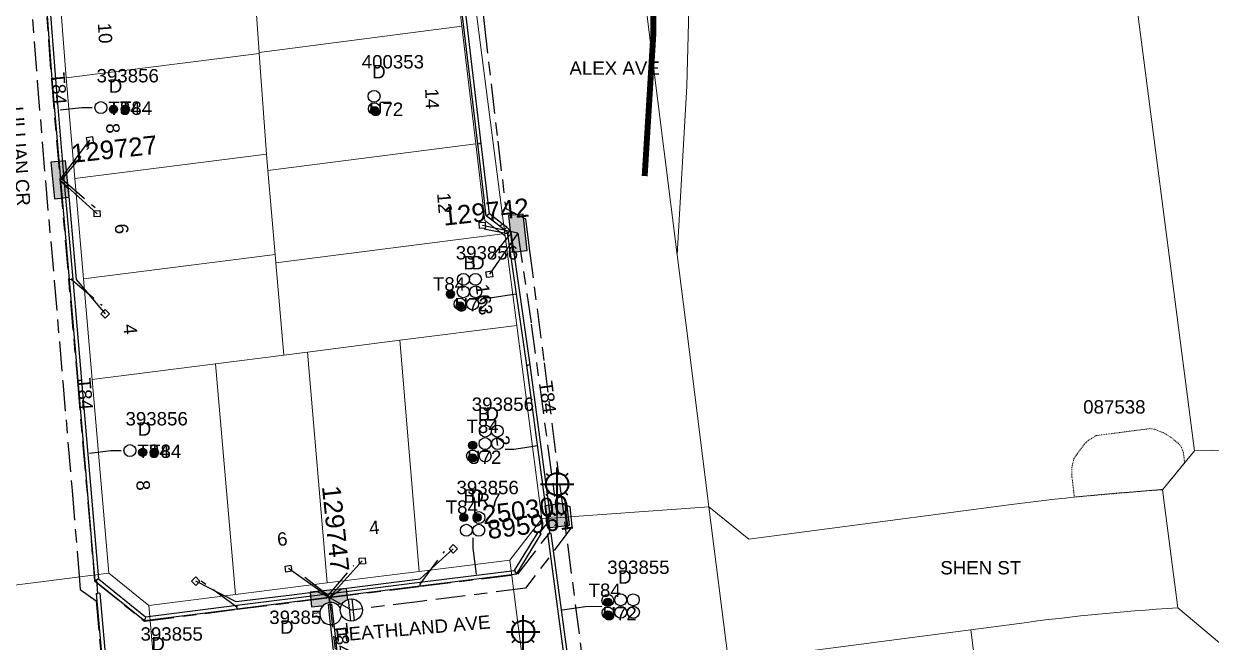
# Model space of a CAD drawing. Header units: metres. Extents: x 301589 to 305563, y 6268713 to 6270518.
# Drawn here: x 304135 to 304294.9, y 6269248.5 to 6269331.7 of the extents above; entities that cross this region are included whole.
import ezdxf
from ezdxf.enums import TextEntityAlignment as Align

# ---------------------------------------------------------------- set-up
doc = ezdxf.new("R2010")
doc.units = ezdxf.units.M
for name, pattern in [('Cable Exist UG', [8.2, 4, -1.2, 1.8, -1.2]), ('HIDDEN', [0.375, 0.25, -0.125]), ('HIDDEN2', [0.1875, 0.125, -0.0625])]:
    doc.linetypes.add(name, pattern=pattern)
doc.layers.get('0').update_dxf_attribs({"color": 6})
for name, color, linetype in [('_User Miscellaneous12', 7, 'Continuous'), ('Duct_SP_EXT', 7, 'Continuous'), ('Equip_LV_EXT', 7, 'Continuous'), ('Equip_SP_SL_EXT', 7, 'Continuous'), ('Mains_HV_EXT', 1, 'Continuous'), ('Mains_LV_EXT', 5, 'Continuous'), ('Mains_LV_SL_EXT', 4, 'Continuous'), ('Services_SP_EXT', 7, 'Continuous'), ('SupportsUG_SP_LV_EXT', 7, 'Continuous'), ('SupportsUG_SP_LV_SL_EXT', 7, 'Continuous'), ('Trench_SP_EXT', 7, 'Continuous')]:
    doc.layers.add(name, color=color, linetype=linetype)
for name, color, linetype, lineweight in [('Cadastre Land Parcels_SP_EXT', 7, 'Continuous', 5), ('Cadastre Other Property_SP_EXT', 9, 'HIDDEN', 5), ('Cadastre Roads_SP_EXT', 9, 'Continuous', 5)]:
    doc.layers.add(name, color=color, linetype=linetype, lineweight=lineweight)
doc.styles.add('COLUMN_LABEL', font='arial.ttf')
doc.styles.add('iecARIAL', font='arial.ttf', dxfattribs={"height": 2})
doc.styles.add('POLE_LABEL', font='arial.ttf')
doc.styles.get("Standard").update_dxf_attribs({"font": 'arial.ttf'})

# ---------------------------------------------------------------- blocks, each defined once
blk = doc.blocks.new('COLUMN_EXT')
blk.add_hatch(color=256).paths.add_polyline_path([(-1.49, 1.48), (-1.49, -1.49), (1.48, -1.49), (1.48, 1.48)])
blk.add_lwpolyline([(-1.49, -1.49), (1.48, -1.49), (1.48, 1.48), (-1.49, 1.48)], close=True)
for tag, height, style, flags, p in [('ASSET_NUM', 2.5, 'COLUMN_LABEL', 8, (2, 2)), ('STRUCTURE_PLANT_NUMBER', 0.2, 'POLE_LABEL', 9, (1.81, 0.03)), ('STREET_CODE', 0.2, 'COLUMN_LABEL', 9, (1.81, -0.2))]:
    blk.add_attdef(tag, text='', height=height, dxfattribs=dict(style=style, flags=flags)).set_placement(p, align=Align.MIDDLE_LEFT)
at = {"flags": 9}
for tag, p in [('COLUMN_TYPE', (1.81, -0.4)), ('OWNED_BY', (1.81, -0.6)), ('STATE', (1.81, -0.8)), ('USAGE', (1.81, -1)), ('STREETNAME', (1.81, -1.6)), ('LEGEND', (1.81, -1.2)), ('LOCATION', (1.81, -1.4)), ('SUBURB', (1.81, -1.8)), ('NOTES', (1.81, -2))]:
    blk.add_attdef(tag, text='', height=0.2, dxfattribs=at).set_placement(p, align=Align.MIDDLE_LEFT)
at = {"flags": 1}
blk.add_attdef('Z', (1.81, -2.35), '', height=0.2, dxfattribs=at)
blk = doc.blocks.new('PILLAR_EXT')
blk.add_hatch(color=256).paths.add_polyline_path([(-2.475, 0.99), (-2.475, -0.99), (2.475, -0.99), (2.475, 0.99)])
blk.add_lwpolyline([(-2.475, -0.99), (2.475, -0.99), (2.475, 0.99), (-2.475, 0.99)], close=True)
at = {"style": 'iecARIAL', "flags": 8}
blk.add_attdef('ASSET_NUM', (1.5, 3.5), '', height=2.5, dxfattribs=at)
for tag, p, flags in [('OWNED_BY', (0, -0.2), 9), ('STATE', (0, -0.4), 9), ('SUPPORT_TYPE', (0, -0.6), 9), ('STREETNAME', (0, -1.8), 9), ('USAGE', (0, -0.8), 9), ('LEGEND', (0, -1), 9), ('LOCATION', (0, -1.2), 9), ('NOTES', (0, -1.4), 9), ('PARENT', (0, -1.6), 9), ('SUBURB', (0, -2), 1)]:
    blk.add_attdef(tag, p, '', height=0.2, dxfattribs=dict(flags=flags))
blk = doc.blocks.new('DUCT_EXT')
blk.add_circle((0, 0.8), 0.8)
at = {"flags": 1}
blk.add_attdef('Z', (0, 0), '', height=0.2, dxfattribs=at)
at = {"flags": 9}
for tag, p in [('DUCT_CODE', (0, 0)), ('XSECT_TYPE', (0, -0.2)), ('STATE', (0, -0.6)), ('FB_REFERENCE', (0, -0.4)), ('NOTES', (0, -0.8))]:
    blk.add_attdef(tag, text='', height=0.2, dxfattribs=at).set_placement(p, align=Align.MIDDLE_LEFT)
blk = doc.blocks.new('SL_LANTERN_EXT')
at = {"lineweight": 40}
for p, q in [((0, 1.97), (0, 6.47)), ((-1.46, 5.68), (-1.06, 5.28)), ((1.46, 5.68), (1.06, 5.28)), ((-2.25, 4.22), (2.25, 4.22)), ((-1.46, 2.76), (-1.06, 3.16)), ((0, 0), (0, 2.72)), ((1.46, 2.76), (1.06, 3.16))]:
    blk.add_line(p, q, dxfattribs=at)
blk.add_circle((0, 4.22), 1.5, dxfattribs=at)
at = {"style": 'iecARIAL', "flags": 8}
blk.add_attdef('ASSET_NUM', (1.5, 1.5), '', height=2.5, dxfattribs=at)
for tag, p, height, flags in [('OPERATING_VOLTAGE', (0.98, -1.65), 0.2, 9), ('CONSTRUCTED_VOLTAGE', (0.98, -0.65), 0.2, 9), ('CONTROL_TYPE', (0.98, -0.85), 0.2, 9), ('LANTERN_PURPOSE', (0.98, -1.05), 0.2, 9), ('LANTERN_TYPE', (0.98, -1.25), 0.2, 9), ('NO_PHASES', (0.98, -1.45), 0.2, 9), ('LNUMBER', (2.18, -3.25), 2.5, 8), ('ORIENTATION', (0.98, -1.85), 0.2, 9), ('OWNED_BY', (0.98, -2.05), 0.2, 9), ('STATE', (0.98, -2.25), 0.2, 9), ('USAGE', (0.98, -2.45), 0.2, 9), ('CEXIST', (0.98, -2.65), 0.2, 9), ('CNEW', (0.98, -2.85), 0.2, 9), ('CNUMBER', (0.98, -3.05), 0.2, 9), ('CREMOVE', (0.98, -3.25), 0.2, 9), ('CREPLACE', (0.98, -3.45), 0.2, 9), ('LKINGHEIGHT', (0.98, -3.65), 0.2, 9), ('LBRACKET', (0.98, -3.85), 0.2, 9), ('LBRACKETVOCAB', (0.98, -4.05), 0.2, 9), ('LCATEGORY', (0.98, -4.25), 0.2, 9), ('LCHARGE1', (0.98, -4.45), 0.2, 9), ('LCHARGE1PERCENT', (0.98, -4.65), 0.2, 9), ('LCHARGE2', (0.98, -4.85), 0.2, 9), ('LCHARGE2PERCENT', (0.98, -5.05), 0.2, 9), ('LCHARGE3', (0.98, -5.25), 0.2, 9), ('LCHARGE3PERCENT', (0.98, -5.45), 0.2, 9), ('LEXIST', (0.98, -5.65), 0.2, 9), ('LLAMP', (0.98, -5.85), 0.2, 9), ('LLAMPVOCAB', (0.98, -6.05), 0.2, 9), ('LMAST', (0.98, -6.25), 0.2, 9), ('LMASTVOCAB', (0.98, -6.45), 0.2, 9), ('LNEW', (0.98, -6.65), 0.2, 9), ('LANTNUMBER', (0.98, -6.85), 0.2, 9), ('LOUTREACH', (0.98, -7.25), 0.2, 9), ('LOUTREACHVOCAB', (0.98, -7.45), 0.2, 9), ('LRATECODE', (0.98, -7.65), 0.2, 9), ('LREMOVE', (0.98, -7.85), 0.2, 9), ('LREPLACE', (0.98, -8.05), 0.2, 9), ('STREETNAME', (0.98, -9.25), 0.2, 9), ('SUBURB', (0.98, -9.45), 0.2, 1), ('LTYPE', (0.98, -8.25), 0.2, 9), ('LTYPEVOCAB', (0.98, -8.45), 0.2, 9), ('LEGEND', (0.98, -8.65), 0.2, 9), ('LOCATION', (0.98, -8.85), 0.2, 9), ('NOTES', (0.98, -9.05), 0.2, 9)]:
    blk.add_attdef(tag, p, '', height=height, dxfattribs=dict(flags=flags))
blk = doc.blocks.new('CCP_EXT')
at = {"flags": 9}
for tag, p in [('LIFE_SUPPORT', (0, -1.6)), ('STATE', (0, -1.8)), ('NOTES', (0, -2))]:
    blk.add_attdef(tag, text='', height=0.2, dxfattribs=at).set_placement(p, align=Align.MIDDLE_LEFT)
blk.add_wipeout([(0, 0.57), (0.57, 0), (0, -0.57), (-0.57, 0)])
blk.add_lwpolyline([(-0.57, 0), (0, 0.57), (0.57, 0), (0, -0.57), (-0.57, 0)])
at = {"flags": 1}
blk.add_attdef('Z', (0, 0), '', height=0.2, dxfattribs=at)
at = {"flags": 9}
for tag, p in [('CCP_TYPE', (0, 0)), ('CONSTRUCTED_VOLTAGE', (0, -0.2)), ('OPERATING_VOLTAGE', (0, -0.6)), ('ORIENTATION', (0, -0.8)), ('OWNED_BY', (0, -1)), ('NO_PHASES', (0, -0.4)), ('USAGE', (0, -1.2)), ('LEGEND', (0, -1.4))]:
    blk.add_attdef(tag, text='', height=0.2, dxfattribs=at).set_placement(p, align=Align.MIDDLE_LEFT)
blk = doc.blocks.new('LV_UG_LINKS_OPEN_EXT')
for p, q in [((-0.25, 1.47), (-0.25, 2.22)), ((0.25, 1.47), (0.25, 2.22)), ((-0.25, -1.47), (-0.25, -2.22)), ((0.25, -1.47), (0.25, -2.22))]:
    blk.add_line(p, q)
at = {"flags": 9}
for tag, p in [('ACTUAL_STATUS', (0, 0)), ('CONSTRUCTED_VOLTAGE', (0, -0.2)), ('OPERATING_VOLTAGE', (0, -0.6)), ('ORIENTATION', (0, -0.8)), ('STATE', (0, -1)), ('SWITCH_TYPE', (0, -1.2)), ('NO_PHASES', (0, -0.4)), ('USAGE', (0, -1.4)), ('NOTES', (0, -1.6))]:
    blk.add_attdef(tag, text='', height=0.2, dxfattribs=at).set_placement(p, align=Align.MIDDLE_LEFT)
at = {"flags": 1}
blk.add_attdef('Z', (0, 0), '', height=0.2, dxfattribs=at)
blk.add_wipeout([(-0.25, 1.47), (-0.43, 1.43), (-0.61, 1.36), (-0.77, 1.28), (-0.93, 1.17), (-1.07, 1.05), (-1.19, 0.9), (-1.29, 0.75), (-1.38, 0.58), (-1.44, 0.4), (-1.48, 0.22), (-1.49, 0.03), (-1.49, -0.16), (-1.45, -0.34), (-1.4, -0.52), (-1.32, -0.69), (-1.23, -0.85), (-1.11, -1), (-0.98, -1.13), (-0.83, -1.24), (-0.66, -1.34), (-0.49, -1.41), (-0.31, -1.46), (-0.13, -1.49), (0.06, -1.49), (0.25, -1.47), (0.43, -1.43), (0.61, -1.36), (0.77, -1.28), (0.93, -1.17), (1.07, -1.05), (1.19, -0.9), (1.29, -0.75), (1.38, -0.58), (1.44, -0.4), (1.48, -0.22), (1.49, -0.03), (1.49, 0.16), (1.45, 0.34), (1.4, 0.52), (1.32, 0.69), (1.23, 0.85), (1.11, 1), (0.98, 1.13), (0.83, 1.24), (0.66, 1.34), (0.49, 1.41), (0.31, 1.46), (0.13, 1.49), (-0.06, 1.49)])
blk.add_lwpolyline([(0, -1.49, 1), (0, 1.49, 1)], format="xyb", close=True)
blk = doc.blocks.new('LV_UG_LINKS_CLOSED_EXT')
blk.add_wipeout([(-1.06, 1.06), (-1.18, 0.92), (-1.29, 0.76), (-1.37, 0.59), (-1.43, 0.42), (-1.48, 0.23), (-1.49, 0.05), (-1.49, -0.14), (-1.46, -0.33), (-1.41, -0.51), (-1.33, -0.68), (-1.24, -0.84), (-1.12, -0.99), (-0.99, -1.12), (-0.84, -1.24), (-0.68, -1.33), (-0.51, -1.41), (-0.33, -1.46), (-0.14, -1.49), (0.05, -1.49), (0.23, -1.48), (0.42, -1.43), (0.59, -1.37), (0.76, -1.29), (0.92, -1.18), (1.06, -1.06), (1.18, -0.92), (1.29, -0.76), (1.37, -0.59), (1.43, -0.42), (1.48, -0.23), (1.49, -0.05), (1.49, 0.14), (1.46, 0.33), (1.41, 0.51), (1.33, 0.68), (1.24, 0.84), (1.12, 0.99), (0.99, 1.12), (0.84, 1.24), (0.68, 1.33), (0.51, 1.41), (0.33, 1.46), (0.14, 1.49), (-0.05, 1.49), (-0.23, 1.48), (-0.42, 1.43), (-0.59, 1.37), (-0.76, 1.29), (-0.92, 1.18)])
for p, q in [((-0.25, -1.48), (-0.25, 1.48)), ((0.25, -1.48), (0.25, 1.48))]:
    blk.add_line(p, q)
blk.add_circle((0, 0), 1.5)
at = {"flags": 9}
for tag, p in [('ACTUAL_STATUS', (0, 0)), ('CONSTRUCTED_VOLTAGE', (0, -0.2)), ('OPERATING_VOLTAGE', (0, -0.6)), ('ORIENTATION', (0, -0.8)), ('STATE', (0, -1)), ('SWITCH_TYPE', (0, -1.2)), ('NO_PHASES', (0, -0.4)), ('USAGE', (0, -1.4)), ('NOTES', (0, -1.6))]:
    blk.add_attdef(tag, text='', height=0.2, dxfattribs=at).set_placement(p, align=Align.MIDDLE_LEFT)
at = {"flags": 1}
blk.add_attdef('Z', (0, 0), '', height=0.2, dxfattribs=at)
blk = doc.blocks.new('CABLE_LARGE_EXT')
h = blk.add_hatch(color=256)
edge = h.paths.add_edge_path()
edge.add_arc((0, 0.55), 0.55, 0, 360)
blk.add_circle((0, 0.55), 0.55)
at = {"flags": 1}
blk.add_attdef('Z', (0, 0), '', height=0.2, dxfattribs=at)
at = {"flags": 9}
for tag, p in [('COND_CODE', (0, 0)), ('STATE', (0, -0.4)), ('XSECT_SIZE', (0, -0.6)), ('FB_REFERENCE', (0, -0.2)), ('NOTES', (0, -0.8))]:
    blk.add_attdef(tag, text='', height=0.2, dxfattribs=at).set_placement(p, align=Align.MIDDLE_LEFT)

msp = doc.modelspace()

# ---------------------------------------------------------------- linework, layer by layer
at = {"layer": '_User Miscellaneous12'}
for p, q in [((304137.728, 6269337.712), (304138.75, 6269324.231)), ((304138.206, 6269337.749), (304139.228, 6269324.269)), ((304196.086, 6269315.554), (304193.785, 6269335.029)), ((304196.562, 6269315.61), (304194.262, 6269335.086)), ((304138.75, 6269324.231), (304138.989, 6269324.25)), ((304138.75, 6269324.231), (304139.878, 6269310.768)), ((304139.228, 6269324.269), (304138.989, 6269324.25)), ((304139.228, 6269324.269), (304140.356, 6269310.808)), ((304196.086, 6269315.554), (304196.324, 6269315.582)), ((304196.562, 6269315.61), (304196.324, 6269315.582)), ((304139.878, 6269310.767), (304140.117, 6269310.788)), ((304139.878, 6269310.768), (304140.117, 6269310.788)), ((304139.878, 6269310.767), (304141.087, 6269297.309)), ((304140.356, 6269310.81), (304140.117, 6269310.788)), ((304140.356, 6269310.808), (304140.117, 6269310.788)), ((304140.356, 6269310.81), (304141.566, 6269297.35)), ((304199.106, 6269304.422), (304199.252, 6269304.612)), ((304199.669, 6269303.983), (304199.106, 6269304.422)), ((304199.398, 6269304.802), (304199.252, 6269304.612)), ((304199.99, 6269304.341), (304199.398, 6269304.802)), ((304199.669, 6269303.983), (304199.829, 6269304.162)), ((304200.129, 6269303.51), (304199.669, 6269303.983)), ((304199.99, 6269304.341), (304199.829, 6269304.162)), ((304200.473, 6269303.844), (304199.99, 6269304.341)), ((304200.473, 6269303.844), (304200.301, 6269303.677)), ((304200.538, 6269303.711), (304200.301, 6269303.677)), ((304200.538, 6269303.711), (304203.124, 6269285.804)), ((304200.063, 6269303.643), (304200.301, 6269303.677)), ((304200.063, 6269303.643), (304202.649, 6269285.736)), ((304200.129, 6269303.51), (304200.301, 6269303.677)), ((304141.087, 6269297.309), (304141.326, 6269297.33)), ((304141.087, 6269297.309), (304142.229, 6269283.67)), ((304141.566, 6269297.35), (304141.326, 6269297.33)), ((304141.566, 6269297.35), (304142.708, 6269283.71)), ((304202.649, 6269285.736), (304202.886, 6269285.77)), ((304202.649, 6269285.738), (304202.886, 6269285.77)), ((304202.649, 6269285.738), (304205.386, 6269265.29)), ((304203.124, 6269285.804), (304202.886, 6269285.77)), ((304203.124, 6269285.802), (304202.886, 6269285.77)), ((304203.124, 6269285.802), (304205.862, 6269265.353)), ((304142.229, 6269283.67), (304142.469, 6269283.69)), ((304142.229, 6269283.67), (304142.469, 6269283.69)), ((304142.229, 6269283.67), (304142.229, 6269283.67)), ((304142.229, 6269283.67), (304144.546, 6269256.743)), ((304142.708, 6269283.71), (304142.469, 6269283.69)), ((304142.708, 6269283.71), (304142.469, 6269283.69)), ((304142.708, 6269283.71), (304142.708, 6269283.71)), ((304142.708, 6269283.71), (304145.007, 6269256.988)), ((304205.386, 6269265.29), (304205.624, 6269265.322)), ((304205.862, 6269265.353), (304205.624, 6269265.322)), ((304201.055, 6269258.101), (304204.236, 6269263.289)), ((304201.343, 6269257.653), (304204.646, 6269263.038)), ((304204.236, 6269263.289), (304204.441, 6269263.164)), ((304204.646, 6269263.038), (304204.441, 6269263.164)), ((304205.527, 6269263.05), (304205.765, 6269263.082)), ((304208.36, 6269241.79), (304205.527, 6269263.05)), ((304206.002, 6269263.113), (304205.765, 6269263.082)), ((304208.836, 6269241.853), (304206.002, 6269263.113)), ((304188.29, 6269256.53), (304201.055, 6269258.101)), ((304188.349, 6269256.053), (304201.343, 6269257.653)), ((304201.055, 6269258.101), (304201.199, 6269257.877)), ((304201.343, 6269257.653), (304201.199, 6269257.877)), ((304144.546, 6269256.743), (304144.777, 6269256.865)), ((304144.546, 6269256.743), (304151.226, 6269251.364)), ((304145.007, 6269256.988), (304144.777, 6269256.865)), ((304145.007, 6269256.988), (304151.368, 6269251.866)), ((304188.29, 6269256.53), (304188.29, 6269256.53)), ((304188.29, 6269256.53), (304188.319, 6269256.292)), ((304188.29, 6269256.53), (304188.319, 6269256.292)), ((304188.349, 6269256.053), (304188.319, 6269256.292)), ((304188.349, 6269256.053), (304188.319, 6269256.292)), ((304188.349, 6269256.053), (304188.349, 6269256.053)), ((304144.704, 6269255.001), (304144.943, 6269255.022)), ((304144.704, 6269255.001), (304146.529, 6269234.472)), ((304145.183, 6269255.044), (304144.943, 6269255.022)), ((304145.183, 6269255.044), (304147.007, 6269234.515)), ((304151.226, 6269251.364), (304163.692, 6269252.952)), ((304151.368, 6269251.866), (304163.632, 6269253.429)), ((304163.632, 6269253.429), (304163.662, 6269253.191)), ((304163.692, 6269252.952), (304163.662, 6269253.191)), ((304151.226, 6269251.364), (304151.297, 6269251.615)), ((304151.368, 6269251.866), (304151.297, 6269251.615))]:
    msp.add_line(p, q, dxfattribs=at)
at = {"layer": '_User Miscellaneous12', "const_width": 0.8}
msp.add_lwpolyline([(304218.575, 6269311.21), (304219.742, 6269330.319), (304219.742, 6269334.694)], dxfattribs=at)
at = {"layer": 'Cadastre Land Parcels_SP_EXT', "linetype": 'Continuous'}
for points in [[(304224.57, 6269335.348), (304224.255, 6269323.297), (304222.959, 6269300.585), (304224.377, 6269289.329), (304227.046, 6269268.143), (304227.231, 6269266.671), (304232.622, 6269262.337), (304267.977, 6269266.997), (304267.977, 6269266.997), (304269.426, 6269267.184), (304270.877, 6269267.364), (304272.327, 6269267.538), (304273.778, 6269267.704), (304275.231, 6269267.864), (304276.684, 6269268.017), (304278.137, 6269268.161), (304279.591, 6269268.3), (304281.046, 6269268.431), (304282.502, 6269268.555), (304283.958, 6269268.673), (304285.415, 6269268.782), (304286.872, 6269268.886), (304288.33, 6269268.982), (304292.635, 6269274.212), (304277.156, 6269393.631)], [(304212.44, 6269384.095), (304222.959, 6269300.585), (304224.255, 6269323.297), (304224.255, 6269323.297), (304224.57, 6269335.348)]]:
    msp.add_lwpolyline(points, dxfattribs=at)
for points in [[(304189.497, 6269382.853), (304182.194, 6269387.623), (304128.894, 6269380.721), (304129.193, 6269375.241), (304143.965, 6269372.691), (304151.946, 6269372.771), (304162.934, 6269374.252), (304183.753, 6269377.058), (304185.995, 6269371.306), (304187.082, 6269362.893), (304189.149, 6269346.894), (304189.324, 6269345.541), (304192.271, 6269345.93), (304193.969, 6269331.399), (304195.821, 6269315.551), (304197.028, 6269305.233), (304199.41, 6269303.424), (304199.797, 6269303.13), (304189.497, 6269382.853)], [(304189.149, 6269346.894), (304139.459, 6269340.479), (304139.625, 6269337.95), (304165.699, 6269341.243), (304166.647, 6269327.855), (304193.969, 6269331.399), (304192.271, 6269345.93), (304189.324, 6269345.541), (304189.149, 6269346.894)], [(304166.656, 6269327.701), (304166.647, 6269327.855), (304165.699, 6269341.243), (304139.625, 6269337.95), (304140.648, 6269324.423), (304166.656, 6269327.701)], [(304195.821, 6269315.551), (304193.969, 6269331.399), (304166.647, 6269327.855), (304166.656, 6269327.701), (304167.638, 6269314.173), (304167.829, 6269311.978), (304195.821, 6269315.551)], [(304167.638, 6269314.173), (304166.656, 6269327.701), (304140.648, 6269324.423), (304141.82, 6269310.896), (304167.638, 6269314.173)], [(304199.41, 6269303.424), (304197.028, 6269305.233), (304195.821, 6269315.551), (304167.829, 6269311.978), (304168.809, 6269300.647), (304168.905, 6269299.549), (304199.41, 6269303.424)], [(304168.809, 6269300.647), (304167.829, 6269311.978), (304167.638, 6269314.173), (304141.82, 6269310.896), (304142.991, 6269297.369), (304168.809, 6269300.647)], [(304173.185, 6269287.527), (304185.601, 6269289.104), (304201.353, 6269291.087), (304199.797, 6269303.13), (304199.41, 6269303.424), (304168.905, 6269299.549), (304169.982, 6269287.121), (304173.185, 6269287.527)], [(304160.769, 6269285.951), (304169.982, 6269287.121), (304168.905, 6269299.549), (304168.809, 6269300.647), (304142.991, 6269297.369), (304144.163, 6269283.842), (304160.769, 6269285.951)], [(304200.406, 6269259.511), (304204.713, 6269265.081), (304201.353, 6269291.087), (304185.601, 6269289.104), (304188.197, 6269257.992), (304200.406, 6269259.511)], [(304188.197, 6269257.992), (304185.601, 6269289.104), (304173.185, 6269287.527), (304175.827, 6269256.453), (304188.197, 6269257.992)], [(304175.827, 6269256.453), (304173.185, 6269287.527), (304169.982, 6269287.121), (304160.769, 6269285.951), (304163.458, 6269254.889), (304175.827, 6269256.453)], [(304163.458, 6269254.889), (304160.769, 6269285.951), (304144.163, 6269283.842), (304146.423, 6269257.746), (304151.818, 6269253.411), (304163.458, 6269254.889)], [(304297.207, 6269238.919), (304295.981, 6269248.384), (304290.391, 6269253.085), (304288.932, 6269252.994), (304287.474, 6269252.897), (304286.017, 6269252.79), (304284.559, 6269252.677), (304283.103, 6269252.555), (304281.647, 6269252.428), (304280.192, 6269252.293), (304278.737, 6269252.15), (304277.284, 6269252), (304275.829, 6269251.842), (304274.378, 6269251.677), (304272.927, 6269251.505), (304271.476, 6269251.324), (304270.027, 6269251.137), (304262.481, 6269250.142), (304264.486, 6269234.607), (304297.207, 6269238.919)], [(304264.528, 6269234.285), (304264.486, 6269234.607), (304262.481, 6269250.142), (304234.67, 6269246.477), (304230.478, 6269240.888), (304231.852, 6269229.981), (304264.528, 6269234.285)]]:
    msp.add_lwpolyline(points, close=True, dxfattribs=at)
at = {"layer": 'Cadastre Other Property_SP_EXT', "linetype": 'HIDDEN2'}
msp.add_lwpolyline([(304291.287, 6269272.631), (304291.133, 6269273.97), (304290.892, 6269274.651), (304290.474, 6269275.2), (304289.465, 6269276.034), (304288.499, 6269276.627), (304287.292, 6269277.131), (304286.633, 6269277.219), (304279.39, 6269276.275), (304278.358, 6269275.639), (304277.787, 6269275.134), (304277.107, 6269274.212), (304276.382, 6269273.202), (304276.119, 6269271.995), (304276.119, 6269270.7), (304276.448, 6269268), (304288.367, 6269269.032), (304291.287, 6269272.631)], close=True, dxfattribs=at)
at = {"layer": 'Cadastre Roads_SP_EXT', "linetype": 'Continuous'}
msp.add_lwpolyline([(304308.534, 6269274.56), (304307.458, 6269282.88), (304306.049, 6269293.782), (304304.64, 6269304.682), (304303.038, 6269317.07), (304301.436, 6269329.457), (304299.835, 6269341.846), (304298.234, 6269354.234), (304295.171, 6269377.919), (304299.424, 6269383.648), (304310.203, 6269385.35), (304321.954, 6269387.208), (304333.706, 6269389.064), (304331.875, 6269402.912), (304326.348, 6269401.156), (304277.156, 6269393.631), (304292.635, 6269274.212), (304308.534, 6269274.56)], close=True, dxfattribs=at)
msp.add_lwpolyline([(304234.67, 6269246.477), (304262.481, 6269250.142), (304270.027, 6269251.137), (304271.476, 6269251.324), (304272.927, 6269251.505), (304274.378, 6269251.677), (304275.829, 6269251.842), (304277.284, 6269252), (304278.737, 6269252.15), (304280.192, 6269252.293), (304281.647, 6269252.428), (304283.103, 6269252.555), (304284.559, 6269252.677), (304286.017, 6269252.79), (304287.474, 6269252.896), (304288.932, 6269252.994), (304290.391, 6269253.085), (304288.33, 6269268.982), (304288.33, 6269268.982), (304286.872, 6269268.886), (304285.415, 6269268.782), (304283.958, 6269268.672), (304282.502, 6269268.555), (304281.046, 6269268.431), (304279.591, 6269268.3), (304278.137, 6269268.161), (304276.684, 6269268.016), (304275.231, 6269267.864), (304273.778, 6269267.704), (304272.327, 6269267.538), (304270.877, 6269267.364), (304269.426, 6269267.184), (304267.977, 6269266.997), (304232.622, 6269262.337), (304227.231, 6269266.671), (304229.853, 6269245.847)], dxfattribs=at)
at = {"layer": 'Duct_SP_EXT'}
for p, q in [((304137.728, 6269337.712), (304138.75, 6269324.231)), ((304138.206, 6269337.749), (304139.228, 6269324.269)), ((304196.086, 6269315.554), (304193.785, 6269335.029)), ((304196.562, 6269315.61), (304194.262, 6269335.086)), ((304138.75, 6269324.231), (304138.989, 6269324.25)), ((304138.75, 6269324.231), (304139.878, 6269310.768)), ((304139.228, 6269324.269), (304138.989, 6269324.25)), ((304139.228, 6269324.269), (304140.356, 6269310.808)), ((304196.086, 6269315.554), (304196.324, 6269315.582)), ((304196.562, 6269315.61), (304196.324, 6269315.582)), ((304139.878, 6269310.767), (304140.117, 6269310.788)), ((304139.878, 6269310.768), (304140.117, 6269310.788)), ((304139.878, 6269310.767), (304141.087, 6269297.309)), ((304140.356, 6269310.81), (304140.117, 6269310.788)), ((304140.356, 6269310.808), (304140.117, 6269310.788)), ((304140.356, 6269310.81), (304141.566, 6269297.35)), ((304199.106, 6269304.422), (304199.252, 6269304.612)), ((304199.669, 6269303.983), (304199.106, 6269304.422)), ((304199.398, 6269304.802), (304199.252, 6269304.612)), ((304199.99, 6269304.341), (304199.398, 6269304.802)), ((304199.669, 6269303.983), (304199.829, 6269304.162)), ((304200.129, 6269303.51), (304199.669, 6269303.983)), ((304199.99, 6269304.341), (304199.829, 6269304.162)), ((304200.473, 6269303.844), (304199.99, 6269304.341)), ((304200.473, 6269303.844), (304200.301, 6269303.677)), ((304200.538, 6269303.711), (304200.301, 6269303.677)), ((304200.538, 6269303.711), (304203.124, 6269285.804)), ((304200.063, 6269303.643), (304200.301, 6269303.677)), ((304200.063, 6269303.643), (304202.649, 6269285.736)), ((304200.129, 6269303.51), (304200.301, 6269303.677)), ((304141.087, 6269297.309), (304141.326, 6269297.33)), ((304141.087, 6269297.309), (304142.229, 6269283.67)), ((304141.566, 6269297.35), (304141.326, 6269297.33)), ((304141.566, 6269297.35), (304142.708, 6269283.71)), ((304202.649, 6269285.736), (304202.886, 6269285.77)), ((304202.649, 6269285.738), (304202.886, 6269285.77)), ((304202.649, 6269285.738), (304205.386, 6269265.29)), ((304203.124, 6269285.804), (304202.886, 6269285.77)), ((304203.124, 6269285.802), (304202.886, 6269285.77)), ((304203.124, 6269285.802), (304205.862, 6269265.353)), ((304142.229, 6269283.67), (304142.469, 6269283.69)), ((304142.229, 6269283.67), (304142.469, 6269283.69)), ((304142.229, 6269283.67), (304142.229, 6269283.67)), ((304142.229, 6269283.67), (304144.546, 6269256.743)), ((304142.708, 6269283.71), (304142.469, 6269283.69)), ((304142.708, 6269283.71), (304142.469, 6269283.69)), ((304142.708, 6269283.71), (304142.708, 6269283.71)), ((304142.708, 6269283.71), (304145.007, 6269256.988)), ((304205.386, 6269265.29), (304205.624, 6269265.322)), ((304205.862, 6269265.353), (304205.624, 6269265.322)), ((304201.055, 6269258.101), (304204.236, 6269263.289)), ((304201.343, 6269257.653), (304204.646, 6269263.038)), ((304204.236, 6269263.289), (304204.441, 6269263.164)), ((304204.646, 6269263.038), (304204.441, 6269263.164)), ((304205.527, 6269263.05), (304205.765, 6269263.082)), ((304208.36, 6269241.79), (304205.527, 6269263.05)), ((304206.002, 6269263.113), (304205.765, 6269263.082)), ((304208.836, 6269241.853), (304206.002, 6269263.113)), ((304188.29, 6269256.53), (304201.055, 6269258.101)), ((304188.349, 6269256.053), (304201.343, 6269257.653)), ((304201.055, 6269258.101), (304201.199, 6269257.877)), ((304201.343, 6269257.653), (304201.199, 6269257.877)), ((304144.546, 6269256.743), (304144.777, 6269256.865)), ((304144.546, 6269256.743), (304151.226, 6269251.364)), ((304145.007, 6269256.988), (304144.777, 6269256.865)), ((304145.007, 6269256.988), (304151.368, 6269251.866)), ((304188.29, 6269256.53), (304188.29, 6269256.53)), ((304188.29, 6269256.53), (304188.319, 6269256.292)), ((304188.29, 6269256.53), (304188.319, 6269256.292)), ((304188.349, 6269256.053), (304188.319, 6269256.292)), ((304188.349, 6269256.053), (304188.319, 6269256.292)), ((304188.349, 6269256.053), (304188.349, 6269256.053)), ((304144.704, 6269255.001), (304144.943, 6269255.022)), ((304144.704, 6269255.001), (304146.529, 6269234.472)), ((304145.183, 6269255.044), (304144.943, 6269255.022)), ((304145.183, 6269255.044), (304147.007, 6269234.515)), ((304151.226, 6269251.364), (304163.692, 6269252.952)), ((304151.368, 6269251.866), (304163.632, 6269253.429)), ((304163.632, 6269253.429), (304163.662, 6269253.191)), ((304163.692, 6269252.952), (304163.662, 6269253.191)), ((304151.226, 6269251.364), (304151.297, 6269251.615)), ((304151.368, 6269251.866), (304151.297, 6269251.615))]:
    msp.add_line(p, q, dxfattribs=at)
for points in [[(304144.161, 6269320.382), (304142.778, 6269320.385), (304139.86, 6269320.071)], [(304182.993, 6269321.159), (304184.393, 6269321.159)], [(304196.822, 6269294.858), (304198.031, 6269294.859), (304201.225, 6269295.352)], [(304199.764, 6269274.432), (304200.973, 6269274.433), (304204.167, 6269274.926)], [(304148.071, 6269274.208), (304146.694, 6269274.208), (304143.786, 6269273.887)], [(304195.433, 6269262.524), (304195.435, 6269261.137), (304195.896, 6269257.623)], [(304212.788, 6269253.282), (304210.617, 6269253.236), (304207.444, 6269252.783)]]:
    msp.add_lwpolyline(points, dxfattribs=at)
at = {"layer": 'Mains_LV_EXT', "linetype": 'Cable Exist UG'}
msp.add_lwpolyline([(304137.665, 6269337.751), (304138.677, 6269324.235), (304138.677, 6269324.235), (304139.814, 6269310.771)], dxfattribs=at)
at = {"layer": 'Trench_SP_EXT', "linetype": 'Cable Exist UG'}
for points in [[(304205.624, 6269265.322), (304205.765, 6269263.082)], [(304204.441, 6269263.164), (304205.659, 6269264.777)], [(304144.944, 6269255.022), (304144.777, 6269256.865)], [(304176.172, 6269253.554), (304176.084, 6269254.427)]]:
    msp.add_lwpolyline(points, dxfattribs=at)

# ---------------------------------------------------------------- block references
at = {"layer": 'Duct_SP_EXT'}
for name, p in [('DUCT_EXT', (304182.138, 6269321.146)), ('DUCT_EXT', (304145.336, 6269319.63)), ('CABLE_LARGE_EXT', (304147.042, 6269319.637)), ('CABLE_LARGE_EXT', (304148.622, 6269319.635)), ('DUCT_EXT', (304182.167, 6269319.471)), ('CABLE_LARGE_EXT', (304182.184, 6269319.481)), ('DUCT_EXT', (304194.167, 6269296.506)), ('DUCT_EXT', (304195.783, 6269296.507)), ('CABLE_LARGE_EXT', (304192.42, 6269294.751)), ('DUCT_EXT', (304194.137, 6269294.829)), ('DUCT_EXT', (304195.831, 6269294.827)), ('DUCT_EXT', (304193.697, 6269293.172)), ('CABLE_LARGE_EXT', (304193.726, 6269293.166)), ('DUCT_EXT', (304195.4, 6269293.18)), ('DUCT_EXT', (304197.109, 6269276.08)), ('DUCT_EXT', (304198.725, 6269276.081)), ('DUCT_EXT', (304149.247, 6269273.458)), ('CABLE_LARGE_EXT', (304195.413, 6269274.424)), ('DUCT_EXT', (304197.079, 6269274.403)), ('DUCT_EXT', (304198.773, 6269274.401)), ('CABLE_LARGE_EXT', (304150.956, 6269273.465)), ('CABLE_LARGE_EXT', (304152.539, 6269273.462)), ('DUCT_EXT', (304195.392, 6269272.733)), ('CABLE_LARGE_EXT', (304195.392, 6269272.733)), ('DUCT_EXT', (304197.095, 6269272.741)), ('DUCT_EXT', (304213.616, 6269253.292)), ('CABLE_LARGE_EXT', (304213.616, 6269253.292)), ('DUCT_EXT', (304215.339, 6269253.371)), ('DUCT_EXT', (304217.029, 6269253.368)), ('DUCT_EXT', (304213.629, 6269251.6)), ('CABLE_LARGE_EXT', (304213.629, 6269251.6)), ('DUCT_EXT', (304215.353, 6269251.684)), ('DUCT_EXT', (304217.057, 6269251.693))]:
    msp.add_blockref(name, p, dxfattribs=at)
at = {"layer": 'Duct_SP_EXT', "rotation": 269.9999999999998}
for name, p in [('CABLE_LARGE_EXT', (304193.678, 6269265.254)), ('DUCT_EXT', (304195.456, 6269265.243)), ('CABLE_LARGE_EXT', (304195.456, 6269265.243)), ('DUCT_EXT', (304193.759, 6269263.536)), ('DUCT_EXT', (304195.43, 6269263.54))]:
    msp.add_blockref(name, p, dxfattribs=at)
at = {"layer": 'Equip_SP_SL_EXT'}
ref = msp.add_blockref('SL_LANTERN_EXT', (304206.786, 6269265.515), dxfattribs=at)
ref.add_attrib('ASSET_NUM', '250300', dxfattribs={"layer": '0', "height": 2.5, "rotation": 7.14411, "style": 'iecARIAL'}).set_placement((304208.286, 6269267.015), align=Align.MIDDLE_RIGHT)
ref = msp.add_blockref('SL_LANTERN_EXT', (304202.21, 6269245.652), dxfattribs=at)
ref.add_attrib('ASSET_NUM', '250306', dxfattribs={"layer": '0', "height": 2.5, "rotation": 277.22388, "style": 'iecARIAL'}).set_placement((304203.71, 6269247.152), align=Align.MIDDLE_LEFT)
at = {"layer": 'SupportsUG_SP_LV_EXT'}
ref = msp.add_blockref('PILLAR_EXT', (304139.831, 6269310.722), dxfattribs=dict(at, rotation=275.5312348366817))
ref.add_attrib('ASSET_NUM', '129727', dxfattribs={"layer": '0', "height": 2.5, "rotation": 6.1156, "style": 'iecARIAL'}).set_placement((304141.331, 6269314.222), align=Align.MIDDLE_LEFT)
ref = msp.add_blockref('PILLAR_EXT', (304201.484, 6269303.527), dxfattribs=dict(at, rotation=96.19439700044464))
ref.add_attrib('ASSET_NUM', '129742', dxfattribs={"layer": '0', "height": 2.5, "rotation": 6.1944, "style": 'iecARIAL'}).set_placement((304202.984, 6269307.027), align=Align.MIDDLE_RIGHT)
ref = msp.add_blockref('PILLAR_EXT', (304176.074, 6269254.461), dxfattribs=dict(at, rotation=6.052210067626495))
ref.add_attrib('ASSET_NUM', '129747', dxfattribs={"layer": '0', "height": 2.5, "rotation": 276.05221, "style": 'iecARIAL'}).set_placement((304177.574, 6269257.961), align=Align.MIDDLE_RIGHT)
at = {"layer": 'SupportsUG_SP_LV_SL_EXT'}
ref = msp.add_blockref('COLUMN_EXT', (304206.786, 6269265.515), dxfattribs=dict(at, rotation=277.1441141517871))
ref.add_attrib('ASSET_NUM', '895961', dxfattribs={"layer": '0', "height": 2.5, "rotation": 7.14411, "style": 'COLUMN_LABEL'}).set_placement((304208.786, 6269266.265), align=Align.TOP_RIGHT)

# ---------------------------------------------------------------- texts
at = {"layer": 'Cadastre Other Property_SP_EXT'}
msp.add_text('087538', height=1.8, dxfattribs=at).set_placement((304277.634, 6269279.239))
at = {"layer": 'Cadastre Roads_SP_EXT'}
for s, p in [('ALEX AVE', (304208.443, 6269324.838)), ('SHEN ST', (304258.387, 6269257.587))]:
    msp.add_text(s, height=1.8, dxfattribs=at).set_placement(p)
for s, rotation, p in [('LILLIAN CR', 274.22175, (304133.086, 6269320.507)), ('HEATHLAND AVE', 4.95399, (304176.98, 6269248.515))]:
    msp.add_text(s, height=1.8, rotation=rotation, dxfattribs=at).set_placement(p)
at = {"layer": 'Defpoints'}
for s, rotation, p in [('10', 273.77164, (304144.918, 6269331.791)), ('14', 272.5676, (304188.993, 6269322.975)), ('8', 274.51509, (304146.015, 6269318.267)), ('12', 274.63546, (304190.613, 6269308.899)), ('6', 274.51542, (304147.186, 6269304.739)), ('163', 277.39146, (304195.79, 6269296.55)), ('4', 274.51927, (304148.358, 6269291.212)), ('2', 277.39329, (304198.506, 6269276.174)), ('8', 274.5137, (304150.083, 6269270.203)), ('4', 4.95366, (304181.53, 6269262.953)), ('6', 5.04895, (304169.152, 6269261.401))]:
    msp.add_text(s, height=1.8, rotation=rotation, dxfattribs=at).set_placement(p)
at = {"layer": 'Duct_SP_EXT'}
for s, p in [('400353', (304180.467, 6269325.692)), ('D', (304181.877, 6269324.359)), ('393856', (304144.754, 6269323.819)), ('D', (304146.405, 6269322.433)), ('T84', (304146.34, 6269319.439)), ('T84', (304147.906, 6269319.448)), ('U72', (304181.447, 6269319.301)), ('393856', (304193.133, 6269299.982)), ('B', (304194.165, 6269298.651)), ('D', (304195.212, 6269298.651)), ('T84', (304190.056, 6269295.786)), ('U72', (304192.99, 6269292.986)), ('393856', (304195.282, 6269279.6)), ('B', (304196.083, 6269278.292)), ('D', (304197.13, 6269278.292)), ('393856', (304148.654, 6269277.645)), ('T84', (304194.578, 6269276.621)), ('D', (304150.303, 6269276.264)), ('T84', (304150.256, 6269273.267)), ('T84', (304151.838, 6269273.266)), ('U72', (304194.662, 6269272.463)), ('393856', (304193.23, 6269268.389)), ('B', (304194.172, 6269267.238)), ('D', (304195.111, 6269267.238)), ('T84', (304191.781, 6269265.747)), ('R7', (304195.938, 6269266.701)), ('393855', (304213.537, 6269257.652)), ('D', (304215.009, 6269256.347)), ('T84', (304211.022, 6269254.559)), ('393855', (304168.019, 6269250.916)), ('U72', (304212.893, 6269251.42)), ('D', (304169.478, 6269249.601)), ('393855', (304150.678, 6269248.672)), ('D', (304152.14, 6269247.354))]:
    msp.add_text(s, height=1.8, dxfattribs=at).set_placement(p)
at = {"layer": 'Mains_LV_EXT'}
for rotation, p in [(274.62279, (304138.636, 6269325.075)), (274.69604, (304142.145, 6269283.961)), (277.48906, (304204.338, 6269283.49))]:
    msp.add_text('T84', height=1.8, rotation=rotation, dxfattribs=at).set_placement(p)

# ---------------------------------------------------------------- next in the draw order: block references
at = {"layer": 'Services_SP_EXT'}
for p, rotation in [((304143.859, 6269316.056), 233.531234664399), ((304144.834, 6269306.145), 137.5312347394344), ((304196.716, 6269304.566), 318.1943972121574), ((304197.666, 6269297.997), 54.19439704964007), ((304170.602, 6269258.369), 324.0522099065613), ((304180.534, 6269259.41), 228.0522101089765)]:
    msp.add_blockref('CCP_EXT', p, dxfattribs=dict(at, rotation=rotation))
for p in [(304145.922, 6269292.658), (304192.797, 6269261.04), (304158.112, 6269256.683)]:
    msp.add_blockref('CCP_EXT', p, dxfattribs=at)

# ---------------------------------------------------------------- next in the draw order: block references
for p, rotation in [((304143.859, 6269316.056), 233.531234664399), ((304144.834, 6269306.145), 137.5312347394344), ((304196.716, 6269304.566), 318.1943972121574), ((304197.666, 6269297.997), 54.19439704964007), ((304170.602, 6269258.369), 324.0522099065613), ((304180.534, 6269259.41), 228.0522101089765)]:
    msp.add_blockref('CCP_EXT', p, dxfattribs=dict(at, rotation=rotation))
for p in [(304145.922, 6269292.658), (304192.797, 6269261.04), (304158.112, 6269256.683)]:
    msp.add_blockref('CCP_EXT', p, dxfattribs=at)

# ---------------------------------------------------------------- next in the draw order: linework, layer by layer
at = {"layer": '_User Miscellaneous12'}
for p, q in [((304197.22, 6269305.854), (304196.086, 6269315.554)), ((304197.673, 6269306.113), (304196.562, 6269315.61)), ((304197.22, 6269305.854), (304197.446, 6269305.983)), ((304199.106, 6269304.422), (304197.22, 6269305.854)), ((304197.673, 6269306.113), (304197.446, 6269305.983)), ((304199.398, 6269304.802), (304197.673, 6269306.113))]:
    msp.add_line(p, q, dxfattribs=at)
at = {"layer": 'Cadastre Roads_SP_EXT', "linetype": 'Continuous'}
for points in [[(304227.231, 6269266.671), (304227.046, 6269268.143), (304224.377, 6269289.329), (304222.959, 6269300.585), (304212.44, 6269384.095), (304199.043, 6269383.37), (304189.497, 6269382.853), (304199.797, 6269303.13), (304201.353, 6269291.087), (304204.713, 6269265.081), (304227.231, 6269266.671)], [(304165.489, 6269239.054), (304177.857, 6269240.595), (304190.226, 6269242.134), (304202.455, 6269243.657), (304200.406, 6269259.511), (304188.197, 6269257.992), (304175.827, 6269256.453), (304163.458, 6269254.889), (304151.818, 6269253.411), (304153.203, 6269237.503), (304165.489, 6269239.054)]]:
    msp.add_lwpolyline(points, close=True, dxfattribs=at)
msp.add_lwpolyline([(304130.517, 6269255.728), (304146.423, 6269257.746), (304144.163, 6269283.842), (304142.991, 6269297.369), (304141.82, 6269310.896), (304140.648, 6269324.423), (304139.625, 6269337.95)], dxfattribs=at)
at = {"layer": 'Duct_SP_EXT'}
for p, q in [((304197.22, 6269305.854), (304196.086, 6269315.554)), ((304197.673, 6269306.113), (304196.562, 6269315.61)), ((304197.22, 6269305.854), (304197.446, 6269305.983)), ((304199.106, 6269304.422), (304197.22, 6269305.854)), ((304197.673, 6269306.113), (304197.446, 6269305.983)), ((304199.398, 6269304.802), (304197.673, 6269306.113))]:
    msp.add_line(p, q, dxfattribs=at)
at = {"layer": 'Mains_HV_EXT', "linetype": 'Cable Exist UG'}
for points in [[(304189.545, 6269367.236), (304190.057, 6269363.277), (304191.913, 6269348.909), (304194.897, 6269349.302), (304196.949, 6269331.748), (304198.801, 6269315.899), (304199.859, 6269306.85), (304199.859, 6269306.85), (304202.515, 6269305.471), (304202.515, 6269305.471), (304203.03, 6269301.475), (304203.03, 6269301.475), (304205.02, 6269286.088)], [(304205.02, 6269286.088), (304231.933, 6269077.905), (304222.797, 6269015.653), (304210.193, 6268929.924), (304200.889, 6268866.633), (304193.458, 6268816.167)]]:
    msp.add_lwpolyline(points, dxfattribs=at)
at = {"layer": 'Mains_LV_EXT', "linetype": 'Cable Exist UG'}
msp.add_lwpolyline([(304134.141, 6269372.47), (304130.362, 6269366.862), (304130.362, 6269366.862), (304131.199, 6269365.997), (304132.751, 6269363.437), (304133.64, 6269361.103), (304134.305, 6269357.941), (304135.214, 6269345.021), (304135.744, 6269337.486), (304136.764, 6269324.013), (304137.863, 6269310.552), (304139.056, 6269297.1), (304140.2, 6269283.563), (304141.463, 6269268.883), (304142.417, 6269257.387), (304142.548, 6269255.543), (304144.705, 6269254.043), (304144.705, 6269254.043), (304146.383, 6269235.396)], dxfattribs=at)
at = {"layer": 'Services_SP_EXT'}
for points in [[(304139.831, 6269310.723), (304143.859, 6269316.056)], [(304139.831, 6269310.723), (304144.834, 6269306.145)], [(304139.831, 6269310.723), (304140.944, 6269309.509), (304140.944, 6269309.509), (304142, 6269297.274), (304145.922, 6269292.658)], [(304201.484, 6269303.527), (304196.716, 6269304.566)], [(304201.484, 6269303.527), (304197.666, 6269297.997)]]:
    msp.add_lwpolyline(points, dxfattribs=at)
at = {"layer": 'Trench_SP_EXT', "linetype": 'Cable Exist UG'}
for points in [[(304140.117, 6269310.788), (304143.705, 6269315.067)], [(304140.117, 6269310.788), (304144.552, 6269306.969)], [(304200.344, 6269303.381), (304196.978, 6269304.051)], [(304200.377, 6269303.278), (304197.902, 6269300.21)], [(304141.326, 6269297.33), (304145.503, 6269293.812)], [(304188.319, 6269256.292), (304191.596, 6269260.685)], [(304175.952, 6269254.749), (304171.862, 6269257.902)], [(304175.952, 6269254.749), (304179.388, 6269258.795)], [(304163.662, 6269253.191), (304158.844, 6269256.7)]]:
    msp.add_lwpolyline(points, dxfattribs=at)

# ---------------------------------------------------------------- next in the draw order: block references
at = {"layer": 'Equip_LV_EXT', "rotation": 276.4448164254576}
msp.add_blockref('LV_UG_LINKS_OPEN_EXT', (304176.299, 6269252.319), dxfattribs=at)

# ---------------------------------------------------------------- next in the draw order: linework, layer by layer
at = {"layer": '_User Miscellaneous12'}
for p, q in [((304163.632, 6269253.429), (304175.922, 6269254.987)), ((304163.692, 6269252.952), (304175.982, 6269254.511)), ((304175.922, 6269254.987), (304175.952, 6269254.749)), ((304175.922, 6269254.987), (304175.952, 6269254.749)), ((304175.982, 6269254.511), (304175.952, 6269254.749)), ((304175.982, 6269254.511), (304175.952, 6269254.749)), ((304175.933, 6269253.527), (304176.172, 6269253.554)), ((304176.41, 6269253.581), (304176.172, 6269253.554))]:
    msp.add_line(p, q, dxfattribs=at)
at = {"layer": 'Duct_SP_EXT'}
for p, q in [((304163.632, 6269253.429), (304175.922, 6269254.987)), ((304163.692, 6269252.952), (304175.982, 6269254.511)), ((304175.922, 6269254.987), (304175.952, 6269254.749)), ((304175.922, 6269254.987), (304175.952, 6269254.749)), ((304175.982, 6269254.511), (304175.952, 6269254.749)), ((304175.982, 6269254.511), (304175.952, 6269254.749)), ((304175.933, 6269253.527), (304176.172, 6269253.554)), ((304176.41, 6269253.581), (304176.172, 6269253.554))]:
    msp.add_line(p, q, dxfattribs=at)
at = {"layer": 'Mains_LV_EXT', "linetype": 'Cable Exist UG'}
msp.add_lwpolyline([(304139.814, 6269310.771), (304142.169, 6269283.668), (304142.169, 6269283.668), (304144.489, 6269256.716), (304151.21, 6269251.303), (304163.701, 6269252.894), (304176.074, 6269254.461)], dxfattribs=at)
at = {"layer": 'Services_SP_EXT'}
for points in [[(304176.074, 6269254.461), (304170.602, 6269258.369)], [(304176.074, 6269254.461), (304174.494, 6269255.246), (304174.494, 6269255.246), (304171.041, 6269254.781), (304163.554, 6269253.882), (304158.112, 6269256.683)]]:
    msp.add_lwpolyline(points, dxfattribs=at)

# ---------------------------------------------------------------- next in the draw order: block references
at = {"layer": 'Equip_LV_EXT', "rotation": 6.052210067626495}
msp.add_blockref('LV_UG_LINKS_CLOSED_EXT', (304179.074, 6269252.794), dxfattribs=at)

# ---------------------------------------------------------------- next in the draw order: linework, layer by layer
at = {"layer": '_User Miscellaneous12'}
for p, q in [((304175.922, 6269254.987), (304188.29, 6269256.53)), ((304175.982, 6269254.511), (304188.349, 6269256.053)), ((304175.933, 6269253.527), (304177.058, 6269243.603)), ((304176.41, 6269253.581), (304177.535, 6269243.657))]:
    msp.add_line(p, q, dxfattribs=at)
at = {"layer": 'Duct_SP_EXT'}
for p, q in [((304175.922, 6269254.987), (304188.29, 6269256.53)), ((304175.982, 6269254.511), (304188.349, 6269256.053)), ((304175.933, 6269253.527), (304177.058, 6269243.603)), ((304176.41, 6269253.581), (304177.535, 6269243.657))]:
    msp.add_line(p, q, dxfattribs=at)
at = {"layer": 'Mains_LV_EXT', "linetype": 'Cable Exist UG'}
for points in [[(304201.484, 6269303.527), (304203.309, 6269291.275), (304203.309, 6269291.275), (304206.535, 6269267.356), (304208.494, 6269266.712), (304208.781, 6269263.992), (304208.781, 6269263.992), (304202.538, 6269255.73), (304188.684, 6269253.998), (304179.074, 6269252.794), (304176.074, 6269254.461)], [(304176.074, 6269254.461), (304177.251, 6269244.526), (304177.251, 6269244.526), (304178.88, 6269244.738), (304188.397, 6269245.948), (304189.843, 6269244.11)]]:
    msp.add_lwpolyline(points, dxfattribs=at)
at = {"layer": 'Mains_LV_SL_EXT', "linetype": 'Cable Exist UG'}
msp.add_lwpolyline([(304176.074, 6269254.461), (304188.443, 6269256), (304188.443, 6269256), (304201.473, 6269257.621), (304206.798, 6269264.504), (304206.786, 6269265.515)], dxfattribs=at)
at = {"layer": 'Services_SP_EXT'}
for points in [[(304176.074, 6269254.461), (304177.738, 6269255.662), (304177.738, 6269255.662), (304188.318, 6269256.992), (304192.797, 6269261.04)], [(304176.074, 6269254.461), (304180.533, 6269259.41)]]:
    msp.add_lwpolyline(points, dxfattribs=at)

# ---------------------------------------------------------------- next in the draw order: texts
at = {"layer": 'Mains_LV_EXT'}
msp.add_text('T84', height=1.8, rotation=276.44482, dxfattribs=at).set_placement((304176.716, 6269250.91))

doc.saveas('drawing.dxf')
